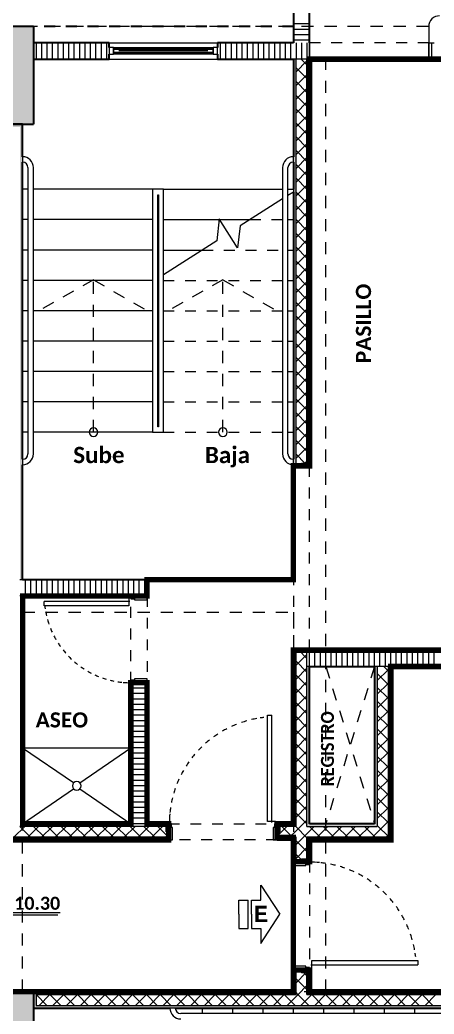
# Model space of a CAD drawing. Header units: metres. Extents: x -144 to 1000, y -717 to 29.
# Drawn here: x 462.64 to 466.46, y -557.48 to -548.31 of the extents above; entities that cross this region are included whole.
import ezdxf

# ---------------------------------------------------------------- set-up
doc = ezdxf.new("R2010")
doc.units = ezdxf.units.M
for name, pattern in [('Basculante', [0.11625, 0.075, -0.04125]), ('basculante modificado', [0.18, 0.1125, -0.0675]), ('Trazo', [0.45, 0.225, -0.225])]:
    doc.linetypes.add(name, pattern=pattern)
doc.layers.get('0').update_dxf_attribs({"color": 1})
doc.layers.add('00-MEDICION', color=30, linetype='Continuous')
for name, color, linetype, lineweight in [('A-DETL', 1, 'Continuous', 9), ('A-DETL-GENF', 1, 'Continuous', 9), ('A-DETL-MEDM', 1, 'Continuous', 30), ('A-DETL-THIN', 1, 'Continuous', 9), ('A-DOOR', 1, 'Continuous', 9), ('A-DOOR-FRAM', 1, 'Continuous', 9), ('A-DOOR-HDLN', 1, 'Trazo', 20), ('A-GLAZ', 1, 'Continuous', 9), ('A-WALL', 4, 'Continuous', 9), ('G-ANNO-DIMS', 1, 'Continuous', 9), ('G-ANNO-TEXT', 2, 'Continuous', 9), ('P-SANR-FIXT', 1, 'Continuous', 9), ('S-COLS', 7, 'Continuous', 9), ('S-STRS', 1, 'Continuous', 9), ('S-STRS-MBND', 1, 'Basculante', 9)]:
    doc.layers.add(name, color=color, linetype=linetype, lineweight=lineweight)
doc.layers.add('A-WALL-PATT', color=7, linetype='Continuous', lineweight=35, true_color=0x9c9c9c)
doc.styles.add('Calibri_B', font='calibrib.ttf', dxfattribs={"height": 0.165})
doc.styles.add('Calibri_B_1', font='calibrib.ttf', dxfattribs={"height": 0.135})
doc.styles.add('Calibri_B_2', font='calibrib.ttf', dxfattribs={"height": 0.135})
doc.styles.add('Calibri_B_3', font='calibrib.ttf', dxfattribs={"height": 0.15})
doc.styles.add('Courier New_B', font='courbd.ttf', dxfattribs={"height": 0.1125})

# ---------------------------------------------------------------- blocks, each defined once
blk = doc.blocks.new('U')
at = {"layer": 'A-WALL-PATT', "true_color": 0x747474}
for points in [[(469.688, -490.76), (469.7127, -490.76), (469.7127, -487.01), (469.6877, -487.01), (469.6877, -490.76)], [(470.4411, -494.06), (470.4627, -494.06), (470.4627, -492.61), (470.4377, -492.61), (470.4377, -494.06)]]:
    blk.add_hatch(color=8, dxfattribs=at).paths.add_polyline_path(points)
at = {"layer": 'A-WALL-PATT', "lineweight": 5, "true_color": 0x747474}
for points in [[(469.8127, -490.76), (469.8377, -490.76), (469.8377, -487.01), (469.8127, -487.01), (469.8127, -490.735), (469.7627, -490.735), (469.7627, -490.76), (469.8126, -490.76)], [(470.5627, -494.185), (470.5877, -494.1841), (470.5877, -492.61), (470.5627, -492.61), (470.5627, -494.085)]]:
    blk.add_hatch(color=8, dxfattribs=at).paths.add_polyline_path(points)
at = {"layer": 'A-WALL-PATT', "true_color": 0x747474}
h = blk.add_hatch(color=8, dxfattribs=at)
h.paths.add_polyline_path([(467.1877, -494.06), (467.1877, -491.96), (467.1627, -491.96), (467.1627, -494.06)])
h.paths.add_polyline_path([(467.1627, -491.81), (467.1877, -491.81), (467.1877, -487.61), (467.0627, -487.61), (467.0627, -487.635), (467.1627, -487.635), (467.1627, -491.0729)])
h = blk.add_hatch(color=8, dxfattribs=at)
h.paths.add_polyline_path([(469.7127, -495.61), (469.7127, -495.41), (469.6877, -495.41), (469.6877, -495.61)])
h.paths.add_polyline_path([(469.7127, -494.41), (469.7127, -494.185), (469.6877, -494.185), (469.6877, -494.41)])
h.paths.add_polyline_path([(469.7127, -494.085), (469.7127, -492.46), (469.6877, -492.46), (469.6877, -494.085)])
at = {"layer": 'A-WALL-PATT', "lineweight": 5, "true_color": 0x747474}
h = blk.add_hatch(color=8, dxfattribs=at)
h.paths.add_polyline_path([(469.8127, -495.61), (469.8377, -495.61), (469.8377, -495.41), (469.7627, -495.41), (469.7627, -495.435), (469.8127, -495.435)])
h.paths.add_polyline_path([(469.8377, -494.41), (469.8377, -494.185), (469.8127, -494.185), (469.8127, -494.385), (469.7627, -494.385), (469.7627, -494.41), (469.8127, -494.41)])
h.paths.add_polyline_path([(469.8377, -494.085), (469.8377, -492.61), (469.8127, -492.61), (469.8127, -494.085)])
h = blk.add_hatch(color=8, dxfattribs=at)
h.paths.add_polyline_path([(468.5126, -494.135), (468.5376, -494.135), (468.5376, -494.06), (468.3376, -494.06), (468.3376, -494.085), (468.5126, -494.085), (468.5126, -494.095)])
h.paths.add_polyline_path([(466.3127, -494.135), (466.3127, -494.06), (466.2877, -494.06), (466.2877, -494.135)])
h.paths.add_polyline_path([(465.2877, -494.135), (465.2877, -494.06), (465.0376, -494.06), (465.0376, -494.085), (465.2627, -494.085), (465.2627, -494.135)])
h.paths.add_polyline_path([(469.5626, -494.135), (469.5626, -494.085), (469.6877, -494.085), (469.6877, -494.06), (469.5376, -494.06), (469.5376, -494.135)])
h.paths.add_polyline_path([(469.8377, -494.085), (470.4627, -494.085), (470.4627, -494.06), (469.8377, -494.06)])
h.paths.add_polyline_path([(466.4127, -494.085), (467.0627, -494.085), (467.0627, -494.06), (466.4127, -494.06)])
h.paths.add_polyline_path([(467.1877, -494.085), (468.1876, -494.085), (468.1876, -494.06), (467.1627, -494.06), (467.1627, -494.085)])
at = {"layer": 'A-WALL-PATT', "true_color": 0x747474}
h = blk.add_hatch(color=8, dxfattribs=at)
h.paths.add_polyline_path([(469.6877, -494.21), (469.6877, -494.185), (469.5376, -494.185), (469.5376, -494.21), (469.5626, -494.21)])
h.paths.add_polyline_path([(470.4627, -494.21), (470.5877, -494.21), (470.5877, -494.185), (469.8377, -494.185), (469.8377, -494.21), (470.4411, -494.21)])
h.paths.add_polyline_path([(465.2627, -494.21), (465.2877, -494.21), (465.2877, -494.185), (465.1626, -494.185), (465.1626, -494.21), (465.1876, -494.21)])
h.paths.add_polyline_path([(467.0627, -494.21), (468.5376, -494.21), (468.5376, -494.185), (466.2877, -494.185), (466.2877, -494.21)])
at = {"layer": 'A-WALL-PATT', "lineweight": 5, "true_color": 0x747474}
h = blk.add_hatch(color=8, dxfattribs=at)
h.paths.add_polyline_path([(471.5511, -495.635), (473.0877, -495.635), (473.0877, -495.61), (469.8127, -495.61), (469.8127, -495.635), (471.0881, -495.635)])
h.paths.add_polyline_path([(467.3125, -495.635), (469.7127, -495.635), (469.7127, -495.61), (467.2878, -495.6103), (467.2878, -495.635)])
at = {"layer": 'A-WALL-PATT', "true_color": 0x747474}
h = blk.add_hatch(color=8, dxfattribs=at)
h.paths.add_polyline_path([(471.0881, -495.76), (472.3127, -495.7596), (472.3127, -495.735), (467.3125, -495.735), (467.3125, -495.635), (467.2878, -495.6352), (467.2878, -495.76), (470.8081, -495.76)])
h.paths.add_polyline_path([(472.4377, -495.76), (473.0877, -495.7596), (473.0877, -495.635), (473.0627, -495.635), (473.0627, -495.735), (472.4127, -495.735), (472.4127, -495.76)])
at = {"layer": 'S-COLS', "true_color": 0x5c5c5c}
h = blk.add_hatch(color=251, dxfattribs=at)
h.paths.add_polyline_path([(476.8875, -506.46), (477.3875, -506.46), (477.3875, -505.56), (476.8875, -505.56), (476.8875, -506.4599)])
h.paths.add_polyline_path([(459.3418, -506.46), (459.5877, -506.46), (459.5877, -505.56), (459.0877, -505.56), (459.0877, -506.46)])
h.paths.add_polyline_path([(467.2877, -506.4599), (467.2877, -505.5599), (466.7877, -505.5599), (466.7877, -506.4599), (467.1113, -506.4599)])
h.paths.add_polyline_path([(476.9878, -498.7599), (477.3878, -498.7599), (477.3878, -498.06), (476.9878, -498.06), (476.9878, -498.4884)])
h.paths.add_polyline_path([(459.0877, -498.7599), (459.5877, -498.7599), (459.5877, -498.06), (459.0877, -498.06), (459.0877, -498.6957)])
h.paths.add_polyline_path([(473.5878, -498.7599), (473.5877, -495.6099), (473.0878, -495.61), (473.0878, -498.7599), (473.5877, -498.7599)])
h.paths.add_polyline_path([(462.9877, -498.7599), (464.9877, -498.7599), (464.9873, -498.26), (463.2875, -498.26), (463.2875, -496.11), (464.9878, -496.11), (464.9873, -495.61), (462.9875, -495.6101), (462.9875, -498.7599)])
h.paths.add_polyline_path([(467.2877, -498.7599), (467.2877, -497.8599), (466.7877, -497.8599), (466.7877, -498.7599), (467.1113, -498.7599)])
h.paths.add_polyline_path([(466.7878, -496.51), (467.2878, -496.51), (467.2878, -495.61), (466.7878, -495.61), (466.7878, -496.11)])
h.paths.add_polyline_path([(459.3625, -496.31), (459.5875, -496.31), (459.5875, -495.6089), (459.0875, -495.6089), (459.0875, -496.31), (459.3418, -496.31)])
h.paths.add_polyline_path([(477.1008, -496.31), (477.3878, -496.31), (477.3878, -495.6089), (476.9878, -495.6089), (476.9878, -496.31)])
h.paths.add_polyline_path([(466.7877, -487.61), (467.2877, -487.61), (467.2877, -486.71), (466.7877, -486.71), (466.7877, -487.3251)])
h.paths.add_polyline_path([(477.3877, -487.61), (477.3877, -486.7102), (476.8877, -486.7102), (476.8877, -487.61)])
h.paths.add_polyline_path([(459.8127, -487.01), (460.1877, -487.01), (460.1877, -486.51), (459.2877, -486.51), (459.2877, -487.01), (459.7127, -487.01)])
at = {"layer": 'A-DETL', "color": 7, "linetype": 'Basculante', "lineweight": 35}
for p, q in [((469.6877, -486.4602), (469.6877, -486.71)), ((469.6877, -486.71), (466.9377, -486.71))]:
    blk.add_line(p, q, dxfattribs=at)
at = {"layer": 'A-DETL', "color": 7, "linetype": 'basculante modificado'}
for p, q in [((470.9377, -486.71), (467.2877, -486.71)), ((467.2877, -487.01), (469.6876, -487.01)), ((469.6876, -487.01), (469.6876, -487.9094)), ((469.9876, -495.6089), (469.9876, -487.01)), ((469.9876, -487.01), (476.8877, -487.01)), ((467.1877, -487.9094), (467.1877, -487.61)), ((467.1877, -490.6998), (467.1877, -487.9594)), ((469.6876, -487.9594), (469.6876, -490.6997)), ((467.8427, -489.0452), (467.313, -489.3427)), ((467.8427, -489.0452), (468.363, -489.344)), ((467.8427, -490.4496), (467.8427, -489.0496)), ((469.0377, -489.0452), (468.508, -489.3427)), ((469.0377, -489.0452), (469.558, -489.344)), ((469.0377, -490.4496), (469.0377, -489.0496)), ((467.1877, -491.81), (467.1877, -490.7498)), ((469.6876, -490.7497), (469.6876, -491.81)), ((469.6876, -491.81), (467.1877, -491.81)), ((467.1877, -495.6089), (467.1877, -492.11)), ((467.1877, -492.11), (469.6876, -492.11)), ((469.6876, -492.11), (469.6876, -495.6089)), ((470.4377, -492.61), (469.9876, -494.06)), ((469.9876, -492.61), (470.4377, -494.06)), ((473.0875, -495.6089), (467.2875, -495.6089))]:
    blk.add_line(p, q, dxfattribs=at)
at = {"layer": 'A-DETL-GENF', "linetype": 'Basculante'}
for p, q in [((470.9377, -486.86), (469.8377, -486.86)), ((469.8377, -487.01), (470.9377, -487.01)), ((469.6877, -490.76), (469.6877, -492.46)), ((469.8377, -492.46), (469.8377, -490.76)), ((468.1876, -491.96), (468.3376, -491.96)), ((468.1876, -492.76), (468.1876, -491.96)), ((468.3376, -491.96), (468.3376, -492.76)), ((468.3376, -492.76), (468.1876, -492.76)), ((468.5376, -494.21), (468.5376, -494.06)), ((468.5376, -494.06), (469.5376, -494.06)), ((469.5376, -494.06), (469.5376, -494.21)), ((469.5376, -494.21), (468.5376, -494.21)), ((469.6877, -495.41), (469.6877, -494.41)), ((469.6877, -494.41), (469.8377, -494.41)), ((469.8377, -494.41), (469.8377, -495.41)), ((469.8377, -495.41), (469.6877, -495.41))]:
    blk.add_line(p, q, dxfattribs=at)
at = {"layer": 'A-DETL-GENF'}
for p, q in [((469.3886, -494.7646), (469.3886, -494.6257)), ((469.3886, -494.6257), (469.5622, -494.8948)), ((469.1847, -494.8948), (469.1847, -494.7646)), ((469.1847, -494.7646), (469.2715, -494.7646)), ((469.2715, -495.025), (469.2715, -494.7646)), ((469.3018, -494.8948), (469.3018, -494.7646)), ((469.3018, -494.7646), (469.3886, -494.7646)), ((469.1847, -494.8948), (469.1847, -495.025)), ((469.3018, -494.8948), (469.3018, -495.025)), ((469.3886, -495.1639), (469.5622, -494.8948)), ((469.1847, -495.025), (469.2715, -495.025)), ((469.3018, -495.025), (469.3886, -495.025)), ((469.3886, -495.025), (469.3886, -495.1639))]:
    blk.add_line(p, q, dxfattribs=at)
at = {"layer": 'A-DETL-MEDM'}
for p, q in [((469.8377, -486.86), (469.8377, -487.01)), ((470.9377, -487.01), (470.9377, -486.86)), ((469.8377, -490.76), (469.6877, -490.76)), ((469.6877, -492.46), (469.8377, -492.46))]:
    blk.add_line(p, q, dxfattribs=at)
at = {"layer": 'A-DETL-THIN'}
for p, q in [((470.9377, -486.71), (470.9377, -486.86)), ((470.9377, -486.86), (470.9877, -486.86)), ((467.1877, -487.9094), (467.1877, -487.9594)), ((469.688, -487.9594), (469.688, -487.9094)), ((467.2377, -488.0094), (467.2377, -490.6498)), ((467.2877, -490.6498), (467.2877, -488.0094)), ((469.588, -488.0094), (469.588, -490.6498)), ((469.638, -490.6498), (469.638, -488.0094)), ((468.488, -488.2096), (468.3877, -488.2096)), ((468.3877, -488.2096), (468.3877, -490.4496)), ((468.4365, -490.3996), (468.4365, -488.2596)), ((468.4365, -488.2596), (468.443, -488.2596)), ((468.443, -488.2596), (468.443, -490.3996)), ((468.488, -490.4496), (468.488, -488.2096)), ((468.443, -490.3996), (468.4365, -490.3996)), ((468.3877, -490.4496), (468.488, -490.4496)), ((467.1877, -490.6998), (467.1877, -490.7498)), ((469.688, -490.7498), (469.688, -490.6998)), ((468.5979, -495.76), (468.5479, -495.76)), ((471.2883, -495.81), (468.6479, -495.81))]:
    blk.add_line(p, q, dxfattribs=at)
for centre, radius, start, end in [((471.0377, -486.71), 0.1, 90, 180), ((467.1877, -488.0094), 0.1, 0, 90), ((469.688, -488.0094), 0.1, 90, 180), ((467.1877, -488.0094), 0.05, 0, 90), ((469.688, -488.0094), 0.05, 90, 180), ((467.8427, -490.4496), 0.04, 0, 180), ((467.8427, -490.4496), 0.04, 180, 0), ((469.0377, -490.4496), 0.04, 0, 180), ((469.0377, -490.4496), 0.04, 180, 0), ((467.1877, -490.6498), 0.05, 270, 360), ((467.1877, -490.6498), 0.1, 270, 0), ((469.688, -490.6498), 0.1, 180, 270), ((469.688, -490.6498), 0.05, 180, 270), ((468.6479, -495.76), 0.1, 180, 270), ((468.6479, -495.76), 0.05, 180, 270)]:
    blk.add_arc(centre, radius, start, end, dxfattribs=at)
at = {"layer": 'A-DOOR', "lineweight": 15}
for p, q in [((468.1776, -491.96), (468.1776, -491.975)), ((467.3876, -492.05), (467.3876, -492.01)), ((468.1776, -492.01), (467.3876, -492.01)), ((468.1676, -492.05), (467.3876, -492.05)), ((468.1676, -491.975), (468.1676, -492.05)), ((468.1776, -491.975), (468.1676, -491.975)), ((469.4476, -493.06), (469.4876, -493.06)), ((469.4476, -494.04), (469.4476, -493.06)), ((469.4876, -494.05), (469.4876, -493.06)), ((469.5226, -494.04), (469.4476, -494.04)), ((469.5226, -494.05), (469.5226, -494.04)), ((469.5376, -494.05), (469.5226, -494.05)), ((469.8577, -495.32), (470.8377, -495.32)), ((469.8577, -495.395), (469.8577, -495.32)), ((470.8377, -495.32), (470.8377, -495.36)), ((469.8477, -495.36), (470.8377, -495.36)), ((469.8477, -495.395), (469.8577, -495.395)), ((469.8477, -495.41), (469.8477, -495.395))]:
    blk.add_line(p, q, dxfattribs=at)
at = {"layer": 'A-DOOR'}
for p, q in [((468.1876, -491.96), (468.3376, -491.96)), ((469.5376, -494.06), (469.5376, -494.21)), ((469.8377, -495.41), (469.6877, -495.41))]:
    blk.add_line(p, q, dxfattribs=at)
for centre, radius, start, end in [((468.1876, -491.96), 0.8, 186.45945, 188.44999), ((468.1876, -491.96), 0.8, 190.25822, 193.15108), ((468.1876, -491.96), 0.8, 190.25822, 193.15108), ((468.1876, -491.96), 0.8, 195.83157, 198.88574), ((468.1876, -491.96), 0.8, 201.72829, 204.55488), ((468.1876, -491.96), 0.8, 207.36602, 210.16222), ((468.1876, -491.96), 0.8, 212.94407, 215.71217), ((468.1876, -491.96), 0.8, 218.46716, 221.20973), ((468.1876, -491.96), 0.8, 223.94059, 226.66048), ((468.1876, -491.96), 0.8, 229.37018, 232.07048), ((468.1876, -491.96), 0.8, 234.7622, 237.44619), ((468.1876, -491.96), 0.8, 240.12331, 242.79443), ((468.1876, -491.96), 0.8, 245.46046, 248.1223), ((468.1876, -491.96), 0.8, 250.78086, 253.43707), ((468.1876, -491.96), 0.8, 256.09186, 258.74617), ((468.1876, -491.96), 0.8, 261.40092, 264.05706), ((468.1876, -491.96), 0.8, 264.86021, 270), ((469.5259, -494.0577), 0.9833, 111.72829, 114.55488), ((469.5259, -494.0577), 0.9833, 105.83157, 108.88574), ((469.5259, -494.0577), 0.9833, 100.25822, 103.15108), ((469.5259, -494.0577), 0.9833, 100.25822, 103.15108), ((469.5259, -494.0577), 0.9833, 96.45945, 98.44999), ((469.5259, -494.0577), 0.9833, 122.94407, 125.71217), ((469.5259, -494.0577), 0.9833, 117.36602, 120.16222), ((469.5259, -494.0577), 0.9833, 128.46716, 131.20973), ((469.5259, -494.0577), 0.9833, 139.37018, 142.07048), ((469.5259, -494.0577), 0.9833, 133.94059, 136.66048), ((469.5259, -494.0577), 0.9833, 144.7622, 147.44619), ((469.5259, -494.0577), 0.9833, 150.12331, 152.79443), ((469.5259, -494.0577), 0.9833, 155.46046, 158.1223), ((469.5259, -494.0577), 0.9833, 160.78086, 163.43707), ((469.5259, -494.0577), 0.9833, 166.09186, 168.74617), ((469.5259, -494.0577), 0.9833, 174.86021, 180), ((469.5259, -494.0577), 0.9833, 171.40092, 174.05706), ((469.84, -495.3982), 0.9833, 84.86021, 90), ((469.84, -495.3982), 0.9833, 81.40092, 84.05706), ((469.84, -495.3982), 0.9833, 76.09186, 78.74617), ((469.84, -495.3982), 0.9833, 70.78086, 73.43707), ((469.84, -495.3982), 0.9833, 65.46046, 68.1223), ((469.84, -495.3982), 0.9833, 60.12331, 62.79443), ((469.84, -495.3982), 0.9833, 54.7622, 57.44619), ((469.84, -495.3982), 0.9833, 49.37018, 52.07048), ((469.84, -495.3982), 0.9833, 43.94059, 46.66048), ((469.84, -495.3982), 0.9833, 38.46716, 41.20973), ((469.84, -495.3982), 0.9833, 32.94407, 35.71217), ((469.84, -495.3982), 0.9833, 27.36602, 30.16222), ((469.84, -495.3982), 0.9833, 21.72829, 24.55488), ((469.84, -495.3982), 0.9833, 15.83157, 18.88574), ((469.84, -495.3982), 0.9833, 10.25822, 13.15108), ((469.84, -495.3982), 0.9833, 10.25822, 13.15108), ((469.84, -495.3982), 0.9833, 6.45945, 8.44999)]:
    blk.add_arc(centre, radius, start, end, dxfattribs=at)
at = {"layer": 'A-DOOR-FRAM'}
for p, q in [((468.1876, -491.96), (468.1876, -491.985)), ((468.3376, -491.995), (468.3376, -491.96)), ((468.1876, -491.985), (468.2226, -491.985)), ((468.2226, -491.985), (468.2226, -491.995)), ((468.2226, -491.995), (468.3376, -491.995)), ((468.2226, -492.735), (468.1876, -492.735)), ((468.1876, -492.735), (468.1876, -492.76)), ((468.3376, -492.725), (468.2226, -492.725)), ((468.2226, -492.725), (468.2226, -492.735)), ((468.3376, -492.76), (468.3376, -492.725)), ((468.5626, -494.06), (468.5376, -494.06)), ((468.5626, -494.095), (468.5626, -494.06)), ((469.5376, -494.06), (469.5126, -494.06)), ((469.5126, -494.06), (469.5126, -494.095)), ((468.5726, -494.095), (468.5626, -494.095)), ((468.5726, -494.21), (468.5726, -494.095)), ((469.5126, -494.095), (469.5026, -494.095)), ((469.5026, -494.095), (469.5026, -494.21)), ((468.5376, -494.21), (468.5726, -494.21)), ((469.5026, -494.21), (469.5376, -494.21)), ((469.6877, -494.41), (469.6877, -494.445)), ((469.8027, -494.445), (469.8027, -494.435)), ((469.8027, -494.435), (469.8377, -494.435)), ((469.8377, -494.435), (469.8377, -494.41)), ((469.6877, -494.445), (469.8027, -494.445)), ((469.6877, -495.375), (469.6877, -495.41)), ((469.8027, -495.375), (469.6877, -495.375)), ((469.8027, -495.385), (469.8027, -495.375)), ((469.8377, -495.385), (469.8027, -495.385)), ((469.8377, -495.41), (469.8377, -495.385))]:
    blk.add_line(p, q, dxfattribs=at)
at = {"layer": 'A-DOOR-HDLN'}
for p, q in [((468.3376, -492.76), (468.1876, -492.76)), ((468.5376, -494.21), (468.5376, -494.06)), ((469.6877, -494.41), (469.8377, -494.41))]:
    blk.add_line(p, q, dxfattribs=at)
at = {"layer": 'A-GLAZ', "lineweight": 15}
for p, q in [((468.0277, -486.9032), (467.9877, -486.9032)), ((467.9877, -486.9032), (467.9877, -486.9632)), ((468.0277, -486.9632), (468.0277, -486.9032)), ((468.9877, -486.9032), (468.9477, -486.9032)), ((468.9477, -486.9032), (468.9477, -486.9632)), ((468.9877, -486.9632), (468.9877, -486.9032)), ((467.9877, -486.9632), (468.0277, -486.9632)), ((468.9477, -486.9632), (468.9877, -486.9632))]:
    blk.add_line(p, q, dxfattribs=at)
at = {"layer": 'A-GLAZ'}
for p, q in [((468.0277, -486.9032), (468.9477, -486.9032)), ((468.9477, -486.9632), (468.0277, -486.9632)), ((468.8977, -486.9332), (468.0777, -486.9332))]:
    blk.add_line(p, q, dxfattribs=at)
at = {"layer": 'A-GLAZ', "lineweight": 25}
for p, q in [((468.9477, -486.9182), (468.0277, -486.9182)), ((468.0277, -486.9182), (468.0277, -486.9482)), ((468.9477, -486.9482), (468.9477, -486.9182)), ((468.0277, -486.9482), (468.9477, -486.9482))]:
    blk.add_line(p, q, dxfattribs=at)
at = {"layer": 'A-WALL', "lineweight": 35}
for p, q in [((469.6877, -485.26), (469.6877, -486.86)), ((469.8377, -486.86), (469.8377, -485.41)), ((467.9877, -486.86), (467.2877, -486.86)), ((467.2877, -486.86), (467.2877, -487.01)), ((467.9877, -486.9032), (467.9877, -486.86)), ((469.6877, -486.86), (468.9877, -486.86)), ((468.9877, -486.86), (468.9877, -486.9032)), ((467.2877, -487.01), (467.9877, -487.01)), ((467.9877, -487.01), (467.9877, -486.9632)), ((468.9877, -486.9632), (468.9877, -487.01)), ((468.9877, -487.01), (469.6877, -487.01)), ((469.6877, -487.01), (469.6877, -487.9094)), ((469.8377, -490.76), (469.8377, -487.01)), ((470.9377, -487.01), (471.2375, -487.01)), ((467.1877, -487.61), (467.0377, -487.61)), ((467.1877, -487.9094), (467.1877, -487.61)), ((467.1877, -490.6998), (467.1877, -487.9594)), ((469.6877, -487.9594), (469.6877, -488.2098)), ((469.6877, -488.2352), (469.6877, -490.6997)), ((467.1877, -491.81), (467.1877, -490.7498)), ((469.6877, -490.7497), (469.6877, -490.76)), ((468.3376, -491.81), (467.1877, -491.81)), ((468.3376, -491.96), (468.3376, -491.81)), ((467.1877, -494.06), (467.1877, -491.96)), ((467.1877, -491.96), (468.3376, -491.96)), ((469.6877, -492.46), (469.6877, -494.06)), ((471.2375, -492.46), (469.8377, -492.46)), ((469.8377, -494.06), (469.8377, -492.61)), ((469.8377, -492.61), (470.4377, -492.61)), ((470.4377, -492.61), (470.4377, -494.06)), ((470.5877, -492.61), (473.1375, -492.61)), ((470.5877, -494.21), (470.5877, -492.61)), ((468.1876, -492.76), (468.1876, -494.06)), ((468.3376, -492.76), (468.1876, -492.76)), ((468.3376, -494.06), (468.3376, -492.76)), ((468.1876, -494.06), (467.1877, -494.06)), ((468.5376, -494.06), (468.3376, -494.06)), ((468.5376, -494.21), (468.5376, -494.06)), ((469.6877, -494.06), (469.5376, -494.06)), ((469.5376, -494.06), (469.5376, -494.21)), ((470.4377, -494.06), (469.8377, -494.06)), ((466.2877, -494.21), (468.5376, -494.21)), ((469.5376, -494.21), (469.6877, -494.21)), ((469.6877, -494.21), (469.6877, -494.41)), ((469.8377, -494.21), (470.5877, -494.21)), ((469.8377, -494.41), (469.8377, -494.21)), ((469.6877, -494.41), (469.8377, -494.41)), ((469.6877, -495.41), (469.6877, -495.61)), ((469.8377, -495.41), (469.6877, -495.41)), ((469.8377, -495.61), (469.8377, -495.41)), ((469.6877, -495.61), (467.2875, -495.61)), ((467.2875, -495.61), (467.2875, -495.76)), ((473.0877, -495.61), (469.8377, -495.61)), ((467.2875, -495.76), (468.5479, -495.76)), ((468.5979, -495.76), (471.3383, -495.76))]:
    blk.add_line(p, q, dxfattribs=at)
at = {"layer": 'A-WALL'}
for p, q in [((467.9877, -486.86), (468.9877, -486.86)), ((469.8377, -487.01), (469.6877, -487.01)), ((469.7127, -490.76), (469.7127, -487.01)), ((469.8127, -490.735), (469.8127, -487.01)), ((469.7627, -490.735), (469.7627, -490.76)), ((469.7627, -490.735), (469.8127, -490.735)), ((467.1877, -491.81), (467.1627, -491.81)), ((467.1877, -491.96), (467.1627, -491.96)), ((469.7127, -494.085), (469.7127, -492.46)), ((469.8127, -494.085), (469.8127, -492.46)), ((469.8377, -492.61), (469.8127, -492.61)), ((470.5877, -492.61), (470.4377, -492.61)), ((470.4627, -492.61), (470.4627, -494.085)), ((470.5627, -492.61), (470.5627, -494.185)), ((468.1876, -494.06), (468.1876, -494.085)), ((468.3376, -494.06), (468.3376, -494.085)), ((468.5126, -494.085), (467.1627, -494.085)), ((468.5126, -494.135), (468.5126, -494.085)), ((468.5126, -494.135), (468.5376, -494.135)), ((469.5376, -494.135), (469.5626, -494.135)), ((469.5626, -494.085), (469.5626, -494.135)), ((469.7127, -494.085), (469.5626, -494.085)), ((469.8127, -494.085), (470.4627, -494.085)), ((468.5376, -494.185), (466.2877, -494.185)), ((469.7127, -494.185), (469.5376, -494.185)), ((469.7127, -494.41), (469.7127, -494.185)), ((470.5627, -494.185), (469.8127, -494.185)), ((469.8127, -494.385), (469.8127, -494.185)), ((469.7627, -494.385), (469.8127, -494.385)), ((469.7627, -494.385), (469.7627, -494.41)), ((469.7127, -495.635), (469.7127, -495.41)), ((469.7627, -495.41), (469.7627, -495.435)), ((469.8127, -495.435), (469.7627, -495.435)), ((469.8127, -495.635), (469.8127, -495.435)), ((467.3125, -495.635), (469.7127, -495.635)), ((467.3125, -495.635), (467.3125, -495.735)), ((469.8127, -495.635), (473.0627, -495.635)), ((467.3125, -495.735), (472.3127, -495.735))]:
    blk.add_line(p, q, dxfattribs=at)
at = {"layer": 'A-WALL-PATT', "color": 8, "lineweight": 5, "true_color": 0x727272}
for p, q in [((469.8377, -486.6851), (469.6877, -486.6851)), ((469.8377, -486.7351), (469.6877, -486.7351)), ((469.8377, -486.7851), (469.6877, -486.7851)), ((467.3123, -486.86), (467.3123, -487.01)), ((467.3623, -486.86), (467.3623, -487.0099)), ((467.4123, -486.86), (467.4123, -487.0099)), ((467.4623, -486.86), (467.4623, -487.0099)), ((467.5123, -486.86), (467.5123, -487.0098)), ((467.5623, -486.86), (467.5623, -487.0098)), ((467.6123, -486.86), (467.6123, -487.0098)), ((467.6623, -486.86), (467.6623, -487.0098)), ((467.7123, -486.86), (467.7123, -487.0097)), ((467.7623, -486.86), (467.7623, -487.0097)), ((467.8123, -486.86), (467.8123, -487.0097)), ((467.8623, -486.86), (467.8623, -487.0096)), ((467.9123, -486.86), (467.9123, -487.0096)), ((467.9623, -486.86), (467.9623, -487.0096)), ((469.0123, -486.86), (469.0123, -487.01)), ((469.0623, -486.86), (469.0623, -487.0099)), ((469.1123, -486.86), (469.1123, -487.0099)), ((469.1623, -486.86), (469.1623, -487.0099)), ((469.2123, -486.86), (469.2123, -487.0099)), ((469.2623, -486.86), (469.2623, -487.0098)), ((469.3123, -486.86), (469.3123, -487.0098)), ((469.3623, -486.86), (469.3623, -487.0098)), ((469.4123, -486.86), (469.4123, -487.0098)), ((469.4623, -486.86), (469.4623, -487.0097)), ((469.5123, -486.86), (469.5123, -487.0097)), ((469.5623, -486.86), (469.5623, -487.0097)), ((469.6123, -486.86), (469.6123, -487.0097)), ((469.6623, -486.86), (469.6623, -487.0097)), ((469.8377, -486.8351), (469.6877, -486.8351)), ((469.7123, -486.86), (469.7123, -487.0096)), ((469.7623, -486.86), (469.7623, -487.0096)), ((469.8123, -486.86), (469.8123, -487.0096)), ((470.9623, -486.86), (470.9623, -487.01)), ((467.2123, -491.81), (467.2123, -491.96)), ((467.2623, -491.81), (467.2623, -491.96)), ((467.3123, -491.81), (467.3123, -491.96)), ((467.3623, -491.81), (467.3623, -491.96)), ((467.4123, -491.81), (467.4123, -491.96)), ((467.4623, -491.81), (467.4623, -491.96)), ((467.5123, -491.81), (467.5123, -491.96)), ((467.5623, -491.81), (467.5623, -491.96)), ((467.6123, -491.81), (467.6123, -491.96)), ((467.6623, -491.81), (467.6623, -491.96)), ((467.7123, -491.81), (467.7123, -491.96)), ((467.7623, -491.81), (467.7623, -491.96)), ((467.8123, -491.81), (467.8123, -491.96)), ((467.8623, -491.81), (467.8623, -491.96)), ((467.9123, -491.81), (467.9123, -491.96)), ((467.9623, -491.81), (467.9623, -491.96)), ((468.0123, -491.81), (468.0123, -491.96)), ((468.0623, -491.81), (468.0623, -491.96)), ((468.1123, -491.81), (468.1123, -491.96)), ((468.1623, -491.81), (468.1623, -491.96)), ((468.2123, -491.81), (468.2123, -491.96)), ((468.2623, -491.81), (468.2623, -491.96)), ((468.3123, -491.81), (468.3123, -491.96)), ((469.8373, -492.61), (469.8373, -492.46)), ((469.8873, -492.61), (469.8873, -492.46)), ((469.9373, -492.61), (469.9373, -492.46)), ((469.9873, -492.61), (469.9873, -492.46)), ((470.0373, -492.61), (470.0373, -492.46)), ((470.0873, -492.61), (470.0873, -492.46)), ((470.1373, -492.61), (470.1373, -492.46)), ((470.1873, -492.61), (470.1873, -492.46)), ((470.2373, -492.61), (470.2373, -492.46)), ((470.2873, -492.61), (470.2873, -492.46)), ((470.3373, -492.61), (470.3373, -492.46)), ((470.3873, -492.61), (470.3873, -492.46)), ((470.4373, -492.61), (470.4373, -492.46)), ((470.4873, -492.61), (470.4873, -492.46)), ((470.5373, -492.61), (470.5373, -492.46)), ((470.5873, -492.61), (470.5873, -492.46)), ((470.6373, -492.61), (470.6373, -492.46)), ((470.6873, -492.61), (470.6873, -492.46)), ((470.7373, -492.61), (470.7373, -492.46)), ((470.7873, -492.61), (470.7873, -492.46)), ((470.8373, -492.61), (470.8373, -492.46)), ((470.8873, -492.61), (470.8873, -492.46)), ((470.9373, -492.61), (470.9373, -492.46)), ((470.9873, -492.61), (470.9873, -492.46)), ((468.3376, -492.7601), (468.1876, -492.7601)), ((468.3376, -492.8101), (468.1876, -492.8101)), ((468.3376, -492.8601), (468.1876, -492.8601)), ((468.3376, -492.9101), (468.1876, -492.9101)), ((468.3376, -492.9601), (468.1876, -492.9601)), ((468.3376, -493.0101), (468.1876, -493.0101)), ((468.3376, -493.0601), (468.1876, -493.0601)), ((468.3376, -493.1101), (468.1876, -493.1101)), ((468.3376, -493.1601), (468.1876, -493.1601)), ((468.3376, -493.2101), (468.1876, -493.2101)), ((468.3376, -493.2601), (468.1876, -493.2601)), ((468.3376, -493.3101), (468.1876, -493.3101)), ((468.3376, -493.3601), (468.1876, -493.3601)), ((468.3376, -493.4101), (468.1876, -493.4101)), ((468.3376, -493.4601), (468.1876, -493.4601)), ((468.3376, -493.5101), (468.1876, -493.5101)), ((468.3376, -493.5601), (468.1876, -493.5601)), ((468.3376, -493.6101), (468.1876, -493.6101)), ((468.3376, -493.6601), (468.1876, -493.6601)), ((468.3376, -493.7101), (468.1876, -493.7101)), ((468.3376, -493.7601), (468.1876, -493.7601)), ((468.3376, -493.8101), (468.1876, -493.8101)), ((468.3376, -493.8601), (468.1876, -493.8601)), ((468.3376, -493.9101), (468.1876, -493.9101)), ((468.3376, -493.9601), (468.1876, -493.9601)), ((468.3376, -494.0101), (468.1876, -494.0101)), ((468.3376, -494.0601), (468.1876, -494.0601))]:
    blk.add_line(p, q, dxfattribs=at)
at = {"layer": 'A-WALL-PATT', "color": 1, "lineweight": 5, "true_color": 0xff0000}
for p, q in [((469.8127, -487.0622), (469.7605, -487.01)), ((469.7127, -487.1255), (469.8127, -487.0255)), ((469.8127, -487.1895), (469.7127, -487.0895)), ((469.7127, -487.2528), (469.8127, -487.1528)), ((469.8127, -487.3167), (469.7127, -487.2167)), ((469.7127, -487.3801), (469.8127, -487.2801)), ((469.8127, -487.444), (469.7127, -487.344)), ((469.7127, -487.5073), (469.8127, -487.4073)), ((469.8127, -487.5713), (469.7127, -487.4713)), ((469.7127, -487.6346), (469.8127, -487.5346)), ((469.8127, -487.6986), (469.7127, -487.5986)), ((469.7127, -487.7619), (469.8127, -487.6619)), ((469.8127, -487.8259), (469.7127, -487.7259)), ((469.7127, -487.8892), (469.8127, -487.7892)), ((469.8127, -487.9531), (469.7127, -487.8531)), ((469.7127, -488.0165), (469.8127, -487.9165)), ((469.8127, -488.0804), (469.7127, -487.9804)), ((469.7127, -488.1437), (469.8127, -488.0437)), ((469.8127, -488.2077), (469.7127, -488.1077)), ((469.7127, -488.271), (469.8127, -488.171)), ((469.8127, -488.335), (469.7127, -488.235)), ((469.7127, -488.3983), (469.8127, -488.2983)), ((469.8127, -488.4623), (469.7127, -488.3623)), ((469.7127, -488.5256), (469.8127, -488.4256)), ((469.8127, -488.5895), (469.7127, -488.4895)), ((469.7127, -488.6528), (469.8127, -488.5528)), ((469.8127, -488.7168), (469.7127, -488.6168)), ((469.7127, -488.7801), (469.8127, -488.6801)), ((469.8127, -488.8441), (469.7127, -488.7441)), ((469.7127, -488.9074), (469.8127, -488.8074)), ((469.8127, -488.9714), (469.7127, -488.8714)), ((469.7127, -489.0347), (469.8127, -488.9347)), ((469.8127, -489.0987), (469.7127, -488.9987)), ((469.7127, -489.162), (469.8127, -489.062)), ((469.8127, -489.2259), (469.7127, -489.1259)), ((469.7127, -489.2892), (469.8127, -489.1892)), ((469.8127, -489.3532), (469.7127, -489.2532)), ((469.7127, -489.4165), (469.8127, -489.3165)), ((469.8127, -489.4805), (469.7127, -489.3805)), ((469.7127, -489.5438), (469.8127, -489.4438)), ((469.8127, -489.6078), (469.7127, -489.5078)), ((469.7127, -489.6711), (469.8127, -489.5711)), ((469.8127, -489.735), (469.7127, -489.635)), ((469.7127, -489.7984), (469.8127, -489.6984)), ((469.8127, -489.8623), (469.7127, -489.7623)), ((469.7127, -489.9256), (469.8127, -489.8256)), ((469.8127, -489.9896), (469.7127, -489.8896)), ((469.7127, -490.0529), (469.8127, -489.9529)), ((469.8127, -490.1169), (469.7127, -490.0169)), ((469.7127, -490.1802), (469.8127, -490.0802)), ((469.8127, -490.2442), (469.7127, -490.1442)), ((469.7127, -490.3075), (469.8127, -490.2075)), ((469.8127, -490.3714), (469.7127, -490.2714)), ((469.7127, -490.4348), (469.8127, -490.3348)), ((469.8127, -490.4987), (469.7127, -490.3987)), ((469.7127, -490.562), (469.8127, -490.462)), ((469.8127, -490.626), (469.7127, -490.526)), ((469.7127, -490.6893), (469.8127, -490.5893)), ((469.7944, -490.735), (469.7127, -490.6533)), ((469.7944, -490.735), (469.8127, -490.7166)), ((469.7127, -492.4712), (469.724, -492.46)), ((469.7127, -492.5985), (469.8127, -492.4985)), ((469.8127, -492.5352), (469.7375, -492.46)), ((469.8127, -492.6625), (469.7127, -492.5625)), ((469.7127, -492.7258), (469.8127, -492.6258)), ((469.8127, -492.7897), (469.7127, -492.6897)), ((470.4627, -492.6122), (470.4649, -492.61)), ((470.4627, -492.7395), (470.5627, -492.6395)), ((470.5627, -492.7761), (470.4627, -492.6761)), ((470.5627, -492.6488), (470.5239, -492.61)), ((469.7127, -492.8531), (469.8127, -492.7531)), ((470.4627, -492.8667), (470.5627, -492.7667)), ((469.8127, -492.917), (469.7127, -492.817)), ((469.7127, -492.9803), (469.8127, -492.8803)), ((470.5627, -492.9034), (470.4627, -492.8034)), ((469.8127, -493.0443), (469.7127, -492.9443)), ((470.4627, -492.994), (470.5627, -492.894)), ((470.5627, -493.0306), (470.4627, -492.9306)), ((469.7127, -493.1076), (469.8127, -493.0076)), ((470.4627, -493.1213), (470.5627, -493.0213)), ((470.5627, -493.1579), (470.4627, -493.0579)), ((469.8127, -493.1716), (469.7127, -493.0716)), ((469.7127, -493.2349), (469.8127, -493.1349)), ((470.4627, -493.2486), (470.5627, -493.1486)), ((469.8127, -493.2989), (469.7127, -493.1989)), ((470.5627, -493.2852), (470.4627, -493.1852)), ((469.7127, -493.3622), (469.8127, -493.2622)), ((469.8127, -493.4261), (469.7127, -493.3261)), ((470.4627, -493.3759), (470.5627, -493.2759)), ((470.5627, -493.4125), (470.4627, -493.3125)), ((469.7127, -493.4895), (469.8127, -493.3895)), ((470.4627, -493.5031), (470.5627, -493.4031)), ((469.8127, -493.5534), (469.7127, -493.4534)), ((469.7127, -493.6167), (469.8127, -493.5167)), ((470.5627, -493.5397), (470.4627, -493.4397)), ((469.8127, -493.6807), (469.7127, -493.5807)), ((470.4627, -493.6304), (470.5627, -493.5304)), ((470.5627, -493.667), (470.4627, -493.567)), ((469.7127, -493.744), (469.8127, -493.644)), ((469.8127, -493.808), (469.7127, -493.708)), ((470.4627, -493.7577), (470.5627, -493.6577)), ((470.5627, -493.7943), (470.4627, -493.6943)), ((469.7127, -493.8713), (469.8127, -493.7713)), ((470.4627, -493.885), (470.5627, -493.785)), ((469.8127, -493.9353), (469.7127, -493.8353)), ((470.5627, -493.9216), (470.4627, -493.8216)), ((469.7127, -493.9986), (469.8127, -493.8986)), ((469.8127, -494.0625), (469.7127, -493.9625)), ((470.4627, -494.0123), (470.5627, -493.9123)), ((470.5627, -494.0489), (470.4627, -493.9489)), ((469.7127, -494.1259), (469.8127, -494.0259)), ((470.5173, -494.085), (470.5627, -494.0395)), ((467.108, -494.185), (467.208, -494.085)), ((467.2623, -494.185), (467.1623, -494.085)), ((467.2353, -494.185), (467.3353, -494.085)), ((467.3896, -494.185), (467.2896, -494.085)), ((467.3626, -494.185), (467.4626, -494.085)), ((467.5169, -494.185), (467.4169, -494.085)), ((467.4899, -494.185), (467.5899, -494.085)), ((467.6441, -494.185), (467.5441, -494.085)), ((467.6171, -494.185), (467.7171, -494.085)), ((467.7714, -494.185), (467.6714, -494.085)), ((467.7444, -494.185), (467.8444, -494.085)), ((467.8987, -494.185), (467.7987, -494.085)), ((467.8717, -494.185), (467.9717, -494.085)), ((468.026, -494.185), (467.926, -494.085)), ((467.999, -494.185), (468.099, -494.085)), ((468.1532, -494.185), (468.0532, -494.085)), ((468.1263, -494.185), (468.2263, -494.085)), ((468.2805, -494.185), (468.1805, -494.085)), ((468.2535, -494.185), (468.3535, -494.085)), ((468.4078, -494.185), (468.3078, -494.085)), ((468.3808, -494.185), (468.4808, -494.085)), ((468.5351, -494.185), (468.4351, -494.085)), ((468.5081, -494.185), (468.5376, -494.1555)), ((469.5376, -494.1737), (469.6263, -494.085)), ((469.6806, -494.185), (469.5806, -494.085)), ((469.6536, -494.185), (469.7127, -494.1259)), ((469.7127, -494.0898), (469.7079, -494.085)), ((469.8127, -494.1898), (469.7127, -494.0898)), ((469.7127, -494.2531), (469.8127, -494.1531)), ((469.8127, -494.1531), (469.8799, -494.0859)), ((469.9352, -494.185), (469.8362, -494.086)), ((469.9082, -494.185), (470.0074, -494.0857)), ((470.0624, -494.185), (469.9633, -494.0858)), ((470.0355, -494.185), (470.1349, -494.0856)), ((470.1897, -494.185), (470.0904, -494.0856)), ((470.1627, -494.185), (470.2623, -494.0854)), ((470.317, -494.185), (470.2175, -494.0855)), ((470.29, -494.185), (470.3898, -494.0852)), ((470.4443, -494.185), (470.3446, -494.0853)), ((470.4173, -494.185), (470.5172, -494.085)), ((470.4716, -494.085), (470.4627, -494.0761)), ((470.5627, -494.1761), (470.4717, -494.0851)), ((469.5533, -494.185), (469.5376, -494.1693)), ((469.8127, -494.3171), (469.7127, -494.2171)), ((470.5446, -494.185), (470.5627, -494.1668)), ((469.7127, -494.3804), (469.8127, -494.2804)), ((469.7627, -494.3944), (469.7127, -494.3444)), ((469.7127, -495.5259), (469.8037, -495.435)), ((469.7627, -495.4126), (469.7601, -495.41)), ((469.8127, -495.4626), (469.7851, -495.435)), ((469.8127, -495.5899), (469.7127, -495.4899)), ((469.7305, -495.635), (469.7127, -495.6172)), ((469.731, -495.635), (469.8127, -495.5532)), ((467.3125, -495.6351), (467.3127, -495.635)), ((467.4122, -495.735), (467.3125, -495.6353)), ((467.3399, -495.735), (467.4399, -495.635)), ((467.5395, -495.735), (467.4395, -495.635)), ((467.4672, -495.735), (467.5672, -495.635)), ((467.6668, -495.735), (467.5668, -495.635)), ((467.5945, -495.735), (467.6945, -495.635)), ((467.7941, -495.735), (467.6941, -495.635)), ((467.7218, -495.735), (467.8218, -495.635)), ((467.9213, -495.735), (467.8213, -495.635)), ((467.8491, -495.735), (467.9491, -495.635)), ((468.0486, -495.735), (467.9486, -495.635)), ((467.9763, -495.735), (468.0763, -495.635)), ((468.1759, -495.735), (468.0759, -495.635)), ((468.1036, -495.735), (468.2036, -495.635)), ((468.3032, -495.735), (468.2032, -495.635)), ((468.2309, -495.735), (468.3309, -495.635)), ((468.4305, -495.735), (468.3305, -495.635)), ((468.3582, -495.735), (468.4582, -495.635)), ((468.5577, -495.735), (468.4577, -495.635)), ((468.4855, -495.735), (468.5855, -495.635)), ((468.685, -495.735), (468.585, -495.635)), ((468.6127, -495.735), (468.7127, -495.635)), ((468.8123, -495.735), (468.7123, -495.635)), ((468.74, -495.735), (468.84, -495.635)), ((468.9396, -495.735), (468.8396, -495.635)), ((468.8673, -495.735), (468.9673, -495.635)), ((469.0669, -495.735), (468.9669, -495.635)), ((468.9946, -495.735), (469.0946, -495.635)), ((469.1941, -495.735), (469.0941, -495.635)), ((469.1218, -495.735), (469.2218, -495.635)), ((469.3214, -495.735), (469.2214, -495.635)), ((469.2491, -495.735), (469.3491, -495.635)), ((469.4487, -495.735), (469.3487, -495.635)), ((469.3764, -495.735), (469.4764, -495.635)), ((469.576, -495.735), (469.476, -495.635)), ((469.5037, -495.735), (469.6037, -495.635)), ((469.7032, -495.735), (469.6032, -495.635)), ((469.631, -495.735), (469.731, -495.635)), ((469.8305, -495.735), (469.7305, -495.635)), ((469.7582, -495.735), (469.8582, -495.635)), ((469.9578, -495.735), (469.8578, -495.635)), ((469.8855, -495.735), (469.9855, -495.635)), ((470.0851, -495.735), (469.9851, -495.635)), ((470.0128, -495.735), (470.1128, -495.635)), ((470.2124, -495.735), (470.1124, -495.635)), ((470.1401, -495.735), (470.2401, -495.635)), ((470.3396, -495.735), (470.2396, -495.635)), ((470.2674, -495.735), (470.3674, -495.635)), ((470.4669, -495.735), (470.3669, -495.635)), ((470.3946, -495.735), (470.4946, -495.635)), ((470.5942, -495.735), (470.4942, -495.635)), ((470.5219, -495.735), (470.6219, -495.635)), ((470.7215, -495.735), (470.6215, -495.635)), ((470.6492, -495.735), (470.7492, -495.635)), ((470.8488, -495.735), (470.7488, -495.635)), ((470.7765, -495.735), (470.8765, -495.635)), ((470.976, -495.735), (470.876, -495.635)), ((470.9038, -495.735), (471.0038, -495.635))]:
    blk.add_line(p, q, dxfattribs=at)
at = {"layer": 'G-ANNO-DIMS'}
blk.add_line((466.4305, -494.8997), (467.5143, -494.8997), dxfattribs=at)
at = {"layer": 'P-SANR-FIXT'}
for p, q in [((467.1877, -493.36), (467.6587, -493.681)), ((467.1877, -493.36), (468.1876, -493.36)), ((467.7153, -493.6823), (468.1876, -493.3598)), ((467.1877, -494.06), (467.6587, -493.7389)), ((467.7153, -493.7376), (468.1874, -494.06))]:
    blk.add_line(p, q, dxfattribs=at)
for start, end in [(90, 270), (270, 90)]:
    blk.add_arc((467.6877, -493.71), 0.04, start, end, dxfattribs=at)
at = {"layer": 'S-COLS', "lineweight": 35}
for p, q in [((467.2877, -486.71), (466.7877, -486.71)), ((467.2877, -486.71), (467.2877, -487.61)), ((466.7877, -487.61), (467.2877, -487.61)), ((467.2878, -495.61), (466.7878, -495.61)), ((467.2878, -495.61), (467.2878, -496.51))]:
    blk.add_line(p, q, dxfattribs=at)
at = {"layer": 'S-STRS'}
for p, q in [((467.9877, -487.0096), (468.9877, -487.0096)), ((467.2377, -488.2096), (467.1877, -488.2096)), ((468.3877, -488.2096), (467.2877, -488.2096)), ((468.488, -488.2096), (469.588, -488.2096)), ((469.588, -488.2985), (469.1952, -488.5479)), ((469.638, -488.2096), (469.688, -488.2096)), ((469.688, -488.235), (469.638, -488.2667)), ((469.688, -488.2096), (469.688, -488.235)), ((469.0029, -488.482), (468.9808, -488.6841)), ((469.1731, -488.75), (469.0029, -488.482)), ((467.2377, -488.4896), (467.1877, -488.4896)), ((468.3877, -488.4896), (467.2877, -488.4896)), ((468.488, -488.4896), (469.0021, -488.4896)), ((469.0078, -488.4896), (469.2871, -488.4896)), ((469.1952, -488.5479), (469.1731, -488.75)), ((468.9808, -488.6841), (468.488, -488.997)), ((467.2377, -488.7696), (467.1877, -488.7696)), ((468.3877, -488.7696), (467.2877, -488.7696)), ((468.488, -488.7696), (468.8461, -488.7696)), ((467.2377, -489.0496), (467.1877, -489.0496)), ((468.3877, -489.0496), (467.2877, -489.0496)), ((467.2377, -489.3296), (467.1877, -489.3296)), ((468.3877, -489.3296), (467.2877, -489.3296)), ((467.2377, -489.6096), (467.1877, -489.6096)), ((468.3877, -489.6096), (467.2877, -489.6096)), ((467.2377, -489.8896), (467.1877, -489.8896)), ((468.3877, -489.8896), (467.2877, -489.8896)), ((467.2377, -490.1696), (467.1877, -490.1696)), ((468.3877, -490.1696), (467.2877, -490.1696)), ((467.2377, -490.4496), (467.1877, -490.4496)), ((468.3877, -490.4496), (467.2877, -490.4496)), ((468.8481, -495.81), (468.8481, -495.76)), ((469.1281, -495.81), (469.1281, -495.76)), ((469.4081, -495.81), (469.4081, -495.76)), ((469.6881, -495.81), (469.6881, -495.76)), ((469.9681, -495.81), (469.9681, -495.76)), ((470.2481, -495.81), (470.2481, -495.76)), ((470.5281, -495.81), (470.5281, -495.76)), ((470.8081, -495.81), (470.8081, -495.76))]:
    blk.add_line(p, q, dxfattribs=at)
at = {"layer": 'S-STRS-MBND'}
for p, q in [((469.688, -488.235), (469.688, -490.4496)), ((469.0021, -488.4896), (469.0078, -488.4896)), ((469.2871, -488.4896), (469.588, -488.4896)), ((469.638, -488.4896), (469.688, -488.4896)), ((468.8461, -488.7696), (469.588, -488.7696)), ((469.638, -488.7696), (469.688, -488.7696)), ((468.488, -489.0496), (469.588, -489.0496)), ((469.638, -489.0496), (469.688, -489.0496)), ((468.488, -489.3296), (469.588, -489.3296)), ((469.638, -489.3296), (469.688, -489.3296)), ((468.488, -489.6096), (469.588, -489.6096)), ((469.638, -489.6096), (469.688, -489.6096)), ((468.488, -489.8896), (469.588, -489.8896)), ((469.638, -489.8896), (469.688, -489.8896)), ((468.488, -490.1696), (469.588, -490.1696)), ((469.638, -490.1696), (469.688, -490.1696)), ((468.488, -490.4496), (469.588, -490.4496)), ((469.638, -490.4496), (469.688, -490.4496))]:
    blk.add_line(p, q, dxfattribs=at)
at = {"layer": 'G-ANNO-DIMS', "style": 'Calibri_B'}
blk.add_text('%%UNPT= 10.30', height=0.12, dxfattribs=at).set_placement((466.6645, -494.8534))
at = {"layer": 'G-ANNO-TEXT', "style": 'Calibri_B_1'}
blk.add_text('PASILLO', height=0.14, rotation=90, dxfattribs=at).set_placement((470.405, -489.8143))
at = {"layer": 'G-ANNO-TEXT'}
for s, height, style, p in [('Sube', 0.15, 'Calibri_B_3', (467.6555, -490.7349)), ('Baja', 0.15, 'Calibri_B_3', (468.8706, -490.7349)), ('ASEO', 0.14, 'Calibri_B_1', (467.3082, -493.1727))]:
    blk.add_text(s, height=height, dxfattribs=dict(at, style=style)).set_placement(p)
at = {"layer": 'G-ANNO-TEXT', "style": 'Calibri_B_2', "width": 0.9}
blk.add_text('REGISTRO', height=0.12, rotation=90, dxfattribs=at).set_placement((470.0624, -493.7161))
at = {"layer": 'G-ANNO-TEXT', "style": 'Courier New_B', "width": 0.9}
blk.add_text('E', height=0.15, dxfattribs=at).set_placement((469.3206, -494.9665))

msp = doc.modelspace()

# ---------------------------------------------------------------- linework, layer by layer
at = {"layer": '00-MEDICION', "color": 5}
msp.add_lwpolyline([(460.6398, -557.2689, 0.05, 0.05, 0), (465.165, -557.2689, 0.05, 0.05, 0), (465.1649, -555.845, 0.05, 0.05, 0), (465.0149, -555.845, 0.05, 0.05, 0), (465.0149, -555.72, 0.05, 0.05, 0), (465.1649, -555.72, 0.05, 0.05, 0), (465.165, -554.12, 0.05, 0.05, 0), (466.7148, -554.12, 0.05, 0.05, 0), (466.7148, -548.67, 0.05, 0.05, 0), (465.315, -548.67, 0.05, 0.05, 0), (465.315, -552.42, 0.05, 0.05, 0), (465.1649, -552.42, 0.05, 0.05, 0), (465.1649, -553.47, 0.05, 0.05, 0), (463.8149, -553.47, 0.05, 0.05, 0), (463.8149, -553.62, 0.05, 0.05, 0), (462.665, -553.62, 0.05, 0.05, 0), (462.665, -555.72, 0.05, 0.05, 0), (463.6649, -555.7201, 0.05, 0.05, 0), (463.6649, -554.42, 0.05, 0.05, 0), (463.8149, -554.4201, 0.05, 0.05, 0), (463.8149, -555.72, 0.05, 0.05, 0), (464.0149, -555.72, 0.05, 0.05, 0), (464.0149, -555.87, 0.05, 0.05, 0), (460.6648, -555.87, 0.05, 0.05, 0)], format="xyseb", dxfattribs=at)
at = {"layer": '00-MEDICION'}
msp.add_lwpolyline([(472.9156, -557.27, 0.05, 0.05, 0), (465.315, -557.2689, 0.05, 0.05, 0), (465.315, -557.07, 0.05, 0.05, 0), (465.1649, -557.07, 0.05, 0.05, 0), (465.165, -556.07, 0.05, 0.05, 0), (465.315, -556.07, 0.05, 0.05, 0), (465.315, -555.87, 0.05, 0.05, 0), (466.065, -555.87, 0.05, 0.05, 0), (466.0646, -554.27, 0.05, 0.05, 0), (468.6146, -554.27, 0.05, 0.05, 0)], format="xyseb", dxfattribs=at)

# ---------------------------------------------------------------- block references
at = {"color": 3}
msp.add_blockref('U', (-4.5227, -61.66), dxfattribs=at)

doc.saveas('drawing.dxf')
